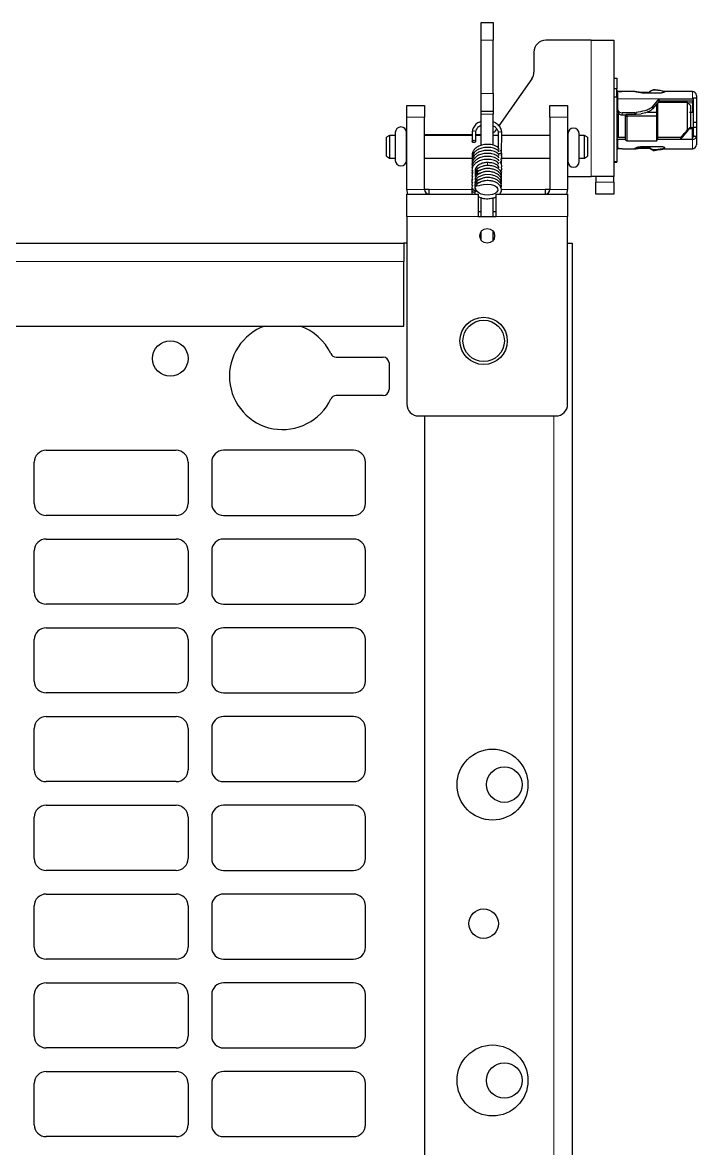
# Model space of a CAD drawing. Header units: millimetres. Extents: x -287 to 523, y -14 to 1990.
# Drawn here: x 365.7 to 479.7, y 1695.3 to 1885.6 of the extents above; entities that cross this region are included whole.
import ezdxf

# ---------------------------------------------------------------- set-up
doc = ezdxf.new("R2010")
doc.units = ezdxf.units.MM

msp = doc.modelspace()

# ---------------------------------------------------------------- linework, layer by layer
at = {"color": 7, "linetype": 'Continuous', "lineweight": 25}
for p, q in [((443.27, 1885.56), (445.27, 1885.56)), ((443.27, 1882.56), (443.27, 1885.56)), ((445.27, 1885.56), (445.27, 1882.56)), ((443.27, 1873.56), (443.27, 1882.56)), ((445.27, 1873.56), (445.27, 1882.56)), ((461.87, 1882.56), (454.17, 1882.56)), ((461.87, 1882.56), (465.67, 1882.56)), ((465.67, 1882.56), (465.67, 1859.56)), ((452.17, 1880.56), (452.17, 1877.19)), ((451.81, 1876.05), (446.25, 1868.1)), ((465.67, 1876.16), (466.17, 1876.16)), ((465.67, 1876.14), (466.17, 1876.14)), ((466.17, 1876.14), (466.17, 1876.16)), ((466.17, 1876.14), (466.17, 1874.34)), ((443.27, 1870.56), (443.27, 1873.56)), ((445.27, 1873.56), (445.27, 1870.56)), ((466.17, 1874.34), (465.67, 1874.34)), ((466.17, 1872.93), (465.67, 1872.93)), ((466.17, 1872.93), (466.17, 1874.34)), ((466.17, 1872.93), (466.17, 1862.08)), ((466.62, 1873.91), (466.37, 1873.91)), ((466.62, 1873.9), (466.37, 1873.9)), ((466.37, 1870.82), (466.37, 1872.67)), ((467.14, 1873.91), (466.65, 1873.91)), ((469.27, 1873.91), (467.14, 1873.91)), ((469.3, 1873.91), (469.27, 1873.91)), ((469.27, 1873.91), (469.3, 1873.91)), ((469.27, 1873.91), (469.27, 1873.91)), ((470.47, 1873.8), (471.67, 1873.8)), ((470.47, 1873.7), (473.77, 1873.7)), ((472.22, 1871.33), (473.37, 1872.67)), ((473.33, 1874.06), (473.18, 1874.09)), ((473.37, 1872.29), (473.37, 1872.67)), ((473.37, 1872.67), (478.97, 1872.67)), ((478.97, 1873.91), (474.27, 1873.91)), ((474.27, 1873.88), (474.27, 1873.91)), ((474.27, 1873.88), (474.27, 1873.82)), ((479.17, 1872.86), (479.67, 1872.86)), ((479.17, 1868.71), (479.17, 1872.86)), ((479.67, 1873.21), (479.67, 1872.86)), ((479.67, 1872.86), (479.67, 1868.71)), ((430.67, 1871.56), (433.67, 1871.56)), ((430.67, 1869.56), (430.67, 1871.56)), ((433.67, 1871.56), (433.67, 1869.56)), ((454.87, 1869.56), (454.87, 1871.56)), ((454.87, 1871.56), (457.87, 1871.56)), ((457.87, 1871.56), (457.87, 1869.56)), ((466.37, 1872.06), (466.17, 1872.06)), ((466.37, 1870.45), (466.37, 1870.82)), ((473.37, 1872.29), (472.22, 1870.96)), ((472.96, 1870.43), (472.96, 1871.81)), ((473.07, 1871.97), (473.07, 1870.25)), ((478.17, 1872.06), (473.17, 1872.06)), ((478.97, 1872.29), (473.37, 1872.29)), ((478.67, 1871.56), (478.17, 1872.06)), ((478.17, 1867.42), (478.17, 1872.06)), ((478.67, 1871.56), (478.67, 1867.76)), ((478.97, 1871.7), (478.97, 1871.09)), ((430.67, 1857.36), (430.67, 1869.56)), ((433.67, 1857.36), (433.67, 1869.56)), ((443.27, 1870.56), (445.27, 1870.56)), ((443.27, 1870.06), (443.27, 1870.56)), ((443.27, 1864.81), (443.27, 1870.06)), ((445.27, 1870.56), (445.27, 1870.06)), ((445.27, 1864.85), (445.27, 1870.06)), ((454.87, 1869.56), (454.87, 1857.36)), ((457.87, 1869.56), (457.87, 1857.36)), ((466.17, 1869.98), (466.47, 1870.01)), ((466.64, 1870.08), (466.47, 1870.03)), ((466.47, 1866.15), (466.47, 1870.03)), ((469.27, 1870.32), (467.12, 1870.32)), ((467.12, 1869.95), (467.67, 1869.95)), ((467.67, 1869.97), (467.87, 1870.07)), ((467.67, 1869.68), (467.67, 1869.97)), ((467.67, 1869.68), (467.87, 1869.78)), ((467.67, 1865.7), (467.67, 1869.68)), ((467.87, 1870.07), (467.87, 1869.78)), ((467.87, 1870.07), (469.27, 1870.07)), ((467.87, 1869.78), (467.87, 1865.57)), ((467.87, 1869.78), (472.96, 1869.78)), ((469.47, 1870.07), (470.31, 1870.13)), ((471.36, 1870.43), (472.96, 1870.43)), ((472.96, 1869.78), (472.96, 1870.43)), ((472.96, 1870.43), (473.07, 1870.25)), ((472.96, 1865.57), (472.96, 1869.78)), ((472.96, 1869.78), (473.07, 1869.61)), ((473.07, 1870.25), (473.07, 1869.61)), ((473.07, 1869.61), (473.07, 1865.8)), ((478.97, 1870.34), (478.47, 1870.34)), ((428.73, 1866.97), (428.73, 1862.27)), ((430.63, 1862.27), (430.63, 1866.97)), ((441.75, 1867.04), (441.73, 1865.48)), ((442.33, 1865.47), (442.35, 1867.04)), ((445.89, 1867.58), (445.77, 1867.42)), ((446.14, 1866.9), (446.12, 1864.4)), ((446.71, 1863.51), (446.74, 1866.9)), ((478.47, 1867.79), (478.47, 1867.64)), ((478.97, 1867.79), (478.47, 1867.79)), ((478.47, 1867.64), (478.97, 1867.64)), ((478.97, 1867.64), (478.97, 1867.79)), ((479.17, 1868.71), (479.67, 1868.71)), ((479.17, 1867.9), (479.17, 1868.71)), ((479.17, 1867.9), (479.67, 1867.9)), ((479.17, 1866.28), (479.17, 1867.9)), ((479.67, 1868.71), (479.67, 1867.9)), ((479.67, 1867.9), (479.67, 1866.28)), ((427.72, 1866.46), (427.22, 1866.17)), ((427.22, 1862.95), (427.22, 1866.17)), ((428.73, 1866.46), (427.72, 1866.46)), ((427.72, 1866.46), (427.72, 1862.66)), ((430.67, 1866.46), (430.63, 1866.46)), ((441.74, 1866.56), (433.67, 1866.56)), ((441.74, 1866.46), (433.67, 1866.46)), ((443.27, 1866.56), (442.34, 1866.56)), ((443.27, 1866.46), (442.34, 1866.46)), ((446.14, 1866.46), (445.27, 1866.46)), ((454.87, 1866.46), (446.74, 1866.46)), ((457.92, 1866.46), (457.87, 1866.46)), ((457.92, 1866.76), (457.92, 1862.06)), ((459.82, 1862.06), (459.82, 1866.76)), ((460.72, 1866.46), (459.82, 1866.46)), ((461.22, 1866.17), (460.72, 1866.46)), ((460.72, 1862.66), (460.72, 1866.46)), ((461.22, 1866.17), (461.22, 1862.95)), ((467.67, 1866.15), (466.37, 1866.15)), ((466.37, 1865.82), (467.67, 1865.82)), ((467.67, 1865.7), (467.87, 1865.57)), ((467.87, 1865.57), (472.96, 1865.57)), ((472.96, 1865.57), (473.07, 1865.8)), ((476.97, 1866.15), (473.07, 1866.15)), ((473.07, 1865.82), (476.97, 1865.82)), ((476.97, 1866.15), (476.97, 1865.82)), ((476.97, 1865.82), (478.97, 1865.82)), ((478.97, 1866.15), (478.97, 1866.81)), ((479.67, 1866.28), (479.17, 1866.28)), ((479.67, 1866.28), (479.67, 1864.91)), ((446.73, 1863.33), (446.69, 1863.74)), ((446.73, 1863.26), (446.73, 1863.33)), ((466.62, 1864.29), (466.37, 1864.29)), ((466.62, 1864.23), (466.37, 1864.23)), ((466.62, 1864.21), (466.37, 1864.21)), ((467.14, 1864.21), (469.27, 1864.21)), ((467.17, 1864.22), (467.17, 1864.22)), ((469.27, 1864.27), (469.27, 1864.21)), ((470.47, 1864.6), (473.77, 1864.6)), ((470.47, 1864.42), (471.5, 1864.42)), ((470.47, 1864.32), (471.68, 1864.32)), ((471.34, 1864.53), (471.34, 1864.53)), ((471.38, 1864.6), (471.35, 1864.54)), ((472.2, 1864.03), (471.75, 1864.28)), ((474.27, 1864.43), (474.27, 1864.33)), ((474.27, 1864.21), (474.27, 1864.33)), ((474.27, 1864.21), (478.97, 1864.21)), ((427.22, 1862.95), (427.72, 1862.66)), ((427.72, 1862.66), (428.73, 1862.66)), ((430.63, 1862.66), (430.67, 1862.66)), ((433.67, 1862.66), (441.76, 1862.66)), ((446.67, 1861.62), (446.68, 1862.19)), ((446.68, 1862.66), (454.87, 1862.66)), ((457.87, 1862.66), (457.92, 1862.66)), ((459.82, 1862.66), (460.72, 1862.66)), ((460.72, 1862.66), (461.22, 1862.95)), ((465.67, 1862.08), (466.17, 1862.08)), ((465.67, 1861.98), (466.17, 1861.98)), ((465.67, 1861.96), (466.17, 1861.96)), ((466.17, 1862.08), (466.17, 1861.98)), ((466.17, 1861.98), (466.17, 1861.96)), ((442.51, 1860.7), (442.37, 1860.89)), ((457.87, 1859.56), (461.87, 1859.56)), ((465.67, 1859.56), (461.87, 1859.56)), ((462.67, 1859.56), (462.67, 1858.56)), ((465.67, 1858.56), (465.67, 1859.56)), ((434.47, 1857.36), (433.67, 1857.36)), ((434.47, 1856.56), (434.47, 1857.36)), ((441.78, 1857.59), (441.68, 1857.18)), ((442.28, 1857.13), (442.33, 1857.34)), ((454.07, 1857.36), (454.07, 1856.56)), ((454.87, 1857.36), (454.07, 1857.36)), ((462.67, 1856.56), (462.67, 1858.56)), ((465.67, 1858.56), (465.67, 1856.56)), ((430.67, 1852.76), (430.67, 1856.56)), ((430.67, 1856.56), (442.77, 1856.56)), ((441.68, 1857.18), (441.67, 1857.12)), ((442.27, 1857.07), (442.28, 1857.13)), ((442.77, 1856.56), (442.77, 1852.76)), ((443.27, 1852.76), (443.27, 1855.95)), ((445.27, 1852.76), (445.27, 1855.92)), ((445.77, 1856.56), (457.87, 1856.56)), ((445.77, 1852.76), (445.77, 1856.56)), ((457.87, 1856.56), (457.87, 1852.76)), ((465.67, 1856.56), (462.67, 1856.56)), ((443.27, 1853.56), (442.77, 1853.56)), ((445.77, 1853.56), (445.27, 1853.56)), ((430.67, 1852.76), (430.67, 1821.06)), ((442.77, 1852.76), (445.77, 1852.76)), ((457.87, 1821.06), (457.87, 1852.76)), ((443.27, 1848.76), (443.27, 1850.26)), ((445.27, 1848.76), (445.27, 1850.26)), ((301.17, 1848.27), (430.17, 1848.27)), ((430.17, 1848.27), (430.17, 1845.17)), ((430.67, 1848.26), (430.17, 1848.26)), ((457.87, 1848.26), (458.67, 1848.26)), ((458.67, 1848.26), (458.67, 165.26)), ((430.17, 1834.27), (430.17, 1845.17)), ((301.17, 1834.27), (430.17, 1834.27)), ((418.72, 1829.02), (426.67, 1829.02)), ((427.67, 1828.02), (427.67, 1823.52)), ((426.67, 1822.52), (418.72, 1822.52)), ((432.67, 1819.06), (455.87, 1819.06)), ((433.67, 1819.06), (433.67, 165.26)), ((369.67, 1813.26), (391.67, 1813.26)), ((421.67, 1813.26), (399.67, 1813.26)), ((367.67, 1804.26), (367.67, 1811.26)), ((393.67, 1811.26), (393.67, 1804.26)), ((397.67, 1811.26), (397.67, 1804.26)), ((423.67, 1804.26), (423.67, 1811.26)), ((391.67, 1802.26), (369.67, 1802.26)), ((399.67, 1802.26), (421.67, 1802.26)), ((369.67, 1798.26), (391.67, 1798.26)), ((421.67, 1798.26), (399.67, 1798.26)), ((367.67, 1789.26), (367.67, 1796.26)), ((393.67, 1796.26), (393.67, 1789.26)), ((397.67, 1796.26), (397.67, 1789.26)), ((423.67, 1789.26), (423.67, 1796.26)), ((391.67, 1787.26), (369.67, 1787.26)), ((399.67, 1787.26), (421.67, 1787.26)), ((369.67, 1783.26), (391.67, 1783.26)), ((421.67, 1783.26), (399.67, 1783.26)), ((367.67, 1774.26), (367.67, 1781.26)), ((393.67, 1781.26), (393.67, 1774.26)), ((397.67, 1781.26), (397.67, 1774.26)), ((423.67, 1774.26), (423.67, 1781.26)), ((391.67, 1772.26), (369.67, 1772.26)), ((399.67, 1772.26), (421.67, 1772.26)), ((369.67, 1768.26), (391.67, 1768.26)), ((421.67, 1768.26), (399.67, 1768.26)), ((367.67, 1759.26), (367.67, 1766.26)), ((393.67, 1766.26), (393.67, 1759.26)), ((397.67, 1766.26), (397.67, 1759.26)), ((423.67, 1759.26), (423.67, 1766.26)), ((391.67, 1757.26), (369.67, 1757.26)), ((399.67, 1757.26), (421.67, 1757.26)), ((369.67, 1753.26), (391.67, 1753.26)), ((421.67, 1753.26), (399.67, 1753.26)), ((367.67, 1744.26), (367.67, 1751.26)), ((393.67, 1751.26), (393.67, 1744.26)), ((397.67, 1751.26), (397.67, 1744.26)), ((423.67, 1744.26), (423.67, 1751.26)), ((391.67, 1742.26), (369.67, 1742.26)), ((399.67, 1742.26), (421.67, 1742.26)), ((369.67, 1738.26), (391.67, 1738.26)), ((421.67, 1738.26), (399.67, 1738.26)), ((367.67, 1729.26), (367.67, 1736.26)), ((393.67, 1736.26), (393.67, 1729.26)), ((397.67, 1736.26), (397.67, 1729.26)), ((423.67, 1729.26), (423.67, 1736.26)), ((391.67, 1727.26), (369.67, 1727.26)), ((399.67, 1727.26), (421.67, 1727.26)), ((369.67, 1723.26), (391.67, 1723.26)), ((421.67, 1723.26), (399.67, 1723.26)), ((367.67, 1714.26), (367.67, 1721.26)), ((393.67, 1721.26), (393.67, 1714.26)), ((397.67, 1721.26), (397.67, 1714.26)), ((423.67, 1714.26), (423.67, 1721.26)), ((391.67, 1712.26), (369.67, 1712.26)), ((399.67, 1712.26), (421.67, 1712.26)), ((369.67, 1708.26), (391.67, 1708.26)), ((421.67, 1708.26), (399.67, 1708.26)), ((367.67, 1699.26), (367.67, 1706.26)), ((393.67, 1706.26), (393.67, 1699.26)), ((397.67, 1706.26), (397.67, 1699.26)), ((423.67, 1699.26), (423.67, 1706.26)), ((391.67, 1697.26), (369.67, 1697.26)), ((399.67, 1697.26), (421.67, 1697.26))]:
    msp.add_line(p, q, dxfattribs=at)
at = {"color": 8, "linetype": 'Continuous', "lineweight": 18}
for p, q in [((445.27, 1882.56), (443.27, 1882.56)), ((461.87, 1882.56), (461.87, 1859.56)), ((443.27, 1873.56), (445.27, 1873.56)), ((466.37, 1873.9), (466.37, 1872.67)), ((466.37, 1872.67), (473.37, 1872.67)), ((466.62, 1873.9), (466.62, 1873.91)), ((470.47, 1873.8), (470.47, 1873.7)), ((471.75, 1873.84), (471.83, 1873.7)), ((478.97, 1872.67), (478.97, 1873.91)), ((472.22, 1870.96), (472.22, 1871.33)), ((478.97, 1871.97), (478.26, 1871.97)), ((478.97, 1871.97), (478.97, 1872.29)), ((433.67, 1869.56), (430.67, 1869.56)), ((445.27, 1870.06), (443.27, 1870.06)), ((457.87, 1869.56), (454.87, 1869.56)), ((467.12, 1870.32), (467.12, 1869.95)), ((469.27, 1870.07), (469.27, 1870.32)), ((469.47, 1870.34), (469.47, 1870.07)), ((466.37, 1865.82), (466.37, 1864.29)), ((478.97, 1864.21), (478.97, 1865.82)), ((446.24, 1863.17), (446.28, 1863.15)), ((466.37, 1864.23), (466.37, 1864.21)), ((466.62, 1864.23), (466.62, 1864.29)), ((470.47, 1864.6), (470.47, 1864.42)), ((433.67, 1857.36), (430.67, 1857.36)), ((441.71, 1857.36), (434.47, 1857.36)), ((454.07, 1857.36), (446.67, 1857.36)), ((454.87, 1857.36), (457.87, 1857.36)), ((462.67, 1858.56), (465.67, 1858.56)), ((441.96, 1856.58), (442.07, 1856.56)), ((442.77, 1852.76), (430.67, 1852.76)), ((457.87, 1852.76), (445.77, 1852.76)), ((301.17, 1845.17), (430.17, 1845.17)), ((455.57, 1819.06), (455.57, 165.26))]:
    msp.add_line(p, q, dxfattribs=at)
at = {"color": 7, "linetype": 'Continuous', "lineweight": 25, "flags": 128}
for points in [[(478.97, 1872.67), (479.11, 1872.66), (479.17, 1872.64)], [(466.17, 1872.32), (466.24, 1872.3), (466.37, 1872.29)], [(479.17, 1871.58), (479.17, 1871.6), (479.16, 1871.62), (479.14, 1871.64), (479.11, 1871.66), (479.08, 1871.68), (479.05, 1871.69), (479.01, 1871.7), (478.97, 1871.7)], [(442.05, 1865.66), (442.16, 1865.64), (442.25, 1865.6), (442.32, 1865.53), (442.33, 1865.46), (442.3, 1865.39), (442.24, 1865.33), (442.14, 1865.3), (442.02, 1865.29), (441.91, 1865.3), (441.81, 1865.35), (441.75, 1865.41), (441.73, 1865.48), (441.76, 1865.55), (441.83, 1865.61), (441.93, 1865.65), (442.05, 1865.66)], [(466.17, 1866.13), (466.24, 1866.14), (466.37, 1866.15)], [(479.17, 1866.55), (479.17, 1866.52), (479.16, 1866.5), (479.14, 1866.48), (479.11, 1866.46), (479.08, 1866.45), (479.05, 1866.44), (479.01, 1866.43), (478.97, 1866.43)], [(446.31, 1863.42), (446.4, 1863.42), (446.51, 1863.45), (446.61, 1863.51), (446.67, 1863.59), (446.69, 1863.69), (446.67, 1863.77), (446.61, 1863.84), (446.51, 1863.89), (446.4, 1863.89), (446.4, 1863.89)], [(444.29, 1861.33), (444.29, 1861.37), (444.29, 1861.43)], [(446.61, 1858.07), (446.69, 1858.39), (446.47, 1858.98), (446.02, 1859.41), (445.57, 1859.64), (444.94, 1859.82), (444, 1859.85), (443.41, 1859.72), (442.77, 1859.41), (442.48, 1859.16), (442.27, 1858.83), (442.2, 1858.5), (442.23, 1858.26), (442.23, 1858.26)], [(430.67, 1857.36), (430.75, 1856.62), (430.76, 1856.56)], [(442.54, 1857.95), (442.94, 1858.03), (443.3, 1858.12), (443.64, 1858.2), (444.3, 1858.26), (444.97, 1858.19), (445.49, 1858.01), (445.83, 1857.78), (446.04, 1857.49), (446.05, 1857.15), (445.87, 1856.87), (445.61, 1856.68), (445.14, 1856.49), (444.45, 1856.38), (443.81, 1856.42), (443.25, 1856.57), (442.89, 1856.73), (442.55, 1856.99), (442.31, 1857.39), (442.31, 1857.39)], [(457.79, 1856.56), (457.8, 1856.62), (457.87, 1857.36)]]:
    msp.add_lwpolyline(points, dxfattribs=at)
at = {"color": 8, "linetype": 'Continuous', "lineweight": 18, "flags": 128}
for points in [[(441.75, 1867.04), (441.75, 1867.05), (441.78, 1867.12), (441.84, 1867.18), (441.94, 1867.22), (442.06, 1867.23)], [(442.06, 1867.23), (442.17, 1867.21), (442.27, 1867.17), (442.33, 1867.1), (442.35, 1867.04)], [(446.46, 1867.08), (446.34, 1867.07), (446.24, 1867.04), (446.17, 1866.98), (446.14, 1866.91), (446.14, 1866.9)], [(446.74, 1866.9), (446.73, 1866.96), (446.66, 1867.02), (446.57, 1867.07), (446.46, 1867.08)], [(441.82, 1856.56), (441.84, 1856.57), (441.96, 1856.58)]]:
    msp.add_lwpolyline(points, dxfattribs=at)
at = {"color": 7, "linetype": 'Continuous', "lineweight": 25}
for centre, radius in [((444.27, 1849.51), 1.25), ((443.67, 1831.76), 4), ((443.67, 1831.76), 3.5), ((390.67, 1828.77), 3), ((445.17, 1756.76), 6), ((447.17, 1756.76), 3), ((443.67, 1733.26), 2.5), ((445.17, 1706.76), 6), ((447.17, 1706.76), 3)]:
    msp.add_circle(centre, radius, dxfattribs=at)
for centre, radius, start, end in [((454.17, 1880.56), 2, 90, 180), ((450.17, 1877.19), 2, 325.008, 0), ((466.37, 1874.11), 0.2, 180.0002, 270.0002), ((466.37, 1874.1), 0.2, 180.0893, 270.0891), ((466.35, 1872.84), 0.18, 189.6369, 277.1443), ((478.97, 1873.21), 0.7, 0, 90), ((467.02, 1870.98), 0.665, 193.4486, 278.9562), ((478.99, 1872.12), 0.18, 9.6369, 97.1443), ((479, 1871.8), 0.177, 13.4486, 98.9562), ((467.02, 1870.61), 0.665, 193.4486, 278.9562), ((469.27, 1871.42), 1.1, 269.9618, 280.1433), ((429.68, 1866.97), 0.95, 0, 180), ((444.13, 1868.56), 2, 304.796, 325.008), ((458.87, 1866.76), 0.95, 0, 180), ((466.34, 1865.64), 0.177, 81.0438, 166.5514), ((479.07, 1866.43), 0.62, 261.0438, 346.5514), ((479, 1866.33), 0.177, 261.0438, 346.5514), ((466.37, 1864.1), 0.198, 89.5221, 179.514), ((466.37, 1864.03), 0.2, 89.9109, 179.9107), ((466.37, 1864.01), 0.2, 89.9998, 179.9998), ((478.97, 1864.91), 0.7, 270, 0), ((429.68, 1862.27), 0.95, 180, 0), ((458.87, 1862.06), 0.95, 180, 0), ((434.47, 1857.36), 0.8, 180, 270), ((454.07, 1857.36), 0.8, 270, 0), ((409.67, 1825.77), 9, 109.1881, 334.8493), ((409.67, 1825.77), 9, 25.1507, 70.8119), ((418.72, 1830.02), 1, 205.1507, 270), ((426.67, 1828.02), 1, 0, 90), ((426.67, 1823.52), 1, 270, 360), ((418.72, 1821.52), 1, 90, 154.8493), ((432.67, 1821.06), 2, 180, 270), ((455.87, 1821.06), 2, 270, 0), ((369.67, 1811.26), 2, 90, 180), ((391.67, 1811.26), 2, 0, 90), ((399.67, 1811.26), 2, 90, 180), ((421.67, 1811.26), 2, 0, 90), ((369.67, 1804.26), 2, 180, 270), ((391.67, 1804.26), 2, 270, 0), ((399.67, 1804.26), 2, 180, 270), ((421.67, 1804.26), 2, 270, 0), ((369.67, 1796.26), 2, 90, 180), ((391.67, 1796.26), 2, 0, 90), ((399.67, 1796.26), 2, 90, 180), ((421.67, 1796.26), 2, 0, 90), ((369.67, 1789.26), 2, 180, 270), ((391.67, 1789.26), 2, 270, 0), ((399.67, 1789.26), 2, 180, 270), ((421.67, 1789.26), 2, 270, 0), ((369.67, 1781.26), 2, 90, 180), ((391.67, 1781.26), 2, 0, 90), ((399.67, 1781.26), 2, 90, 180), ((421.67, 1781.26), 2, 0, 90), ((369.67, 1774.26), 2, 180, 270), ((391.67, 1774.26), 2, 270, 0), ((399.67, 1774.26), 2, 180, 270), ((421.67, 1774.26), 2, 270, 0), ((369.67, 1766.26), 2, 90, 180), ((391.67, 1766.26), 2, 0, 90), ((399.67, 1766.26), 2, 90, 180), ((421.67, 1766.26), 2, 0, 90), ((369.67, 1759.26), 2, 180, 270), ((391.67, 1759.26), 2, 270, 0), ((399.67, 1759.26), 2, 180, 270), ((421.67, 1759.26), 2, 270, 0), ((369.67, 1751.26), 2, 90, 180), ((391.67, 1751.26), 2, 0, 90), ((399.67, 1751.26), 2, 90, 180), ((421.67, 1751.26), 2, 0, 90), ((369.67, 1744.26), 2, 180, 270), ((391.67, 1744.26), 2, 270, 0), ((399.67, 1744.26), 2, 180, 270), ((421.67, 1744.26), 2, 270, 0), ((369.67, 1736.26), 2, 90, 180), ((391.67, 1736.26), 2, 0, 90), ((399.67, 1736.26), 2, 90, 180), ((421.67, 1736.26), 2, 0, 90), ((369.67, 1729.26), 2, 180, 270), ((391.67, 1729.26), 2, 270, 0), ((399.67, 1729.26), 2, 180, 270), ((421.67, 1729.26), 2, 270, 0), ((369.67, 1721.26), 2, 90, 180), ((391.67, 1721.26), 2, 0, 90), ((399.67, 1721.26), 2, 90, 180), ((421.67, 1721.26), 2, 0, 90), ((369.67, 1714.26), 2, 180, 270), ((391.67, 1714.26), 2, 270, 0), ((399.67, 1714.26), 2, 180, 270), ((421.67, 1714.26), 2, 270, 0), ((369.67, 1706.26), 2, 90, 180), ((391.67, 1706.26), 2, 0, 90), ((399.67, 1706.26), 2, 90, 180), ((421.67, 1706.26), 2, 0, 90), ((369.67, 1699.26), 2, 180, 270), ((391.67, 1699.26), 2, 270, 0), ((399.67, 1699.26), 2, 180, 270), ((421.67, 1699.26), 2, 270, 0)]:
    msp.add_arc(centre, radius, start, end, dxfattribs=at)
at = {"color": 8, "linetype": 'Continuous', "lineweight": 18}
for centre, radius, start, end in [((446.51, 1863.35), 0.229, 291.7919, 352.7975), ((438.61, 1861.8), 5.71, 355.3711, 1.0159), ((441.95, 1857.13), 0.273, 182.9662, 275.045), ((441.95, 1857.19), 0.273, 182.9398, 275.0476), ((442.01, 1857.13), 0.269, 261.8434, 348.5152), ((442.01, 1857.19), 0.269, 261.9044, 347.8166)]:
    msp.add_arc(centre, radius, start, end, dxfattribs=at)
at = {"color": 7, "linetype": 'Continuous', "lineweight": 25}
msp.add_ellipse((469.27, 1870.25), major_axis=(0.75, 0), ratio=0.240455, start_param=4.712389, end_param=4.975032, dxfattribs=at)
for points, knots in [([(466.62, 1873.91), (466.68, 1873.91), (466.81, 1873.91), (466.95, 1873.91), (467, 1873.91), (467.02, 1873.91)], [0, 0, 0, 0, 0.409579, 0.819164, 1, 1, 1, 1]), ([(467.14, 1873.91), (467.14, 1873.91), (467.13, 1873.91), (467.06, 1873.91), (466.92, 1873.9), (466.77, 1873.9), (466.66, 1873.9), (466.62, 1873.9)], [0, 0, 0, 0, 0.019653, 0.287101, 0.5536557, 0.8206027, 1, 1, 1, 1]), ([(470.47, 1873.7), (470.34, 1873.7), (470.07, 1873.71), (469.71, 1873.77), (469.44, 1873.83), (469.29, 1873.89), (469.28, 1873.9), (469.27, 1873.91)], [0, 0, 0, 0, 0.213238, 0.42649, 0.63916, 0.849598, 1, 1, 1, 1]), ([(469.34, 1873.91), (469.39, 1873.9), (469.5, 1873.88), (469.81, 1873.84), (470.15, 1873.81), (470.38, 1873.8), (470.47, 1873.8)], [0, 0, 0, 0, 0.270612, 0.537, 0.805108, 1, 1, 1, 1]), ([(471.5, 1873.7), (471.52, 1873.71), (471.57, 1873.74), (471.66, 1873.79), (471.73, 1873.83), (471.75, 1873.84)], [0, 0, 0, 0, 0.230769, 0.769777, 1, 1, 1, 1]), ([(471.75, 1873.85), (471.7, 1873.82), (471.63, 1873.78), (471.57, 1873.74), (471.56, 1873.73)], [0, 0, 0, 0, 0.71129, 1, 1, 1, 1]), ([(472.73, 1874.16), (472.56, 1874.16), (472.2, 1874.16), (471.9, 1873.96), (471.75, 1873.85)], [0, 0, 0, 0, 0.481496, 1, 1, 1, 1]), ([(474.27, 1873.88), (473.77, 1874), (473.1, 1874.16), (472.21, 1874.16), (471.9, 1873.95), (471.75, 1873.84)], [0, 0, 0, 0, 0.587693, 0.790818, 1, 1, 1, 1]), ([(474.27, 1873.91), (473.89, 1873.97), (473.32, 1874.05), (472.72, 1874.18), (472.38, 1874.2), (472.24, 1874.12), (472.17, 1874.08)], [0, 0, 0, 0, 0.53039, 0.769058, 0.884473, 1, 1, 1, 1]), ([(474.27, 1873.82), (474.27, 1873.81), (474.26, 1873.79), (474.17, 1873.75), (474.04, 1873.72), (473.9, 1873.7), (473.81, 1873.7), (473.77, 1873.7)], [0, 0, 0, 0, 0.214373, 0.428779, 0.642592, 0.856666, 1, 1, 1, 1]), ([(466.17, 1871.29), (466.17, 1871.28), (466.18, 1871.27), (466.19, 1871.24), (466.23, 1871.22), (466.3, 1871.21), (466.35, 1871.2), (466.37, 1871.2)], [0, 0, 0, 0, 0.195302, 0.377541, 0.538909, 0.761383, 1, 1, 1, 1]), ([(472.22, 1871.33), (472.05, 1871.18), (471.7, 1870.88), (470.72, 1870.57), (469.95, 1870.43), (469.47, 1870.34)], [0, 0, 0, 0, 0.254027, 0.526591, 1, 1, 1, 1]), ([(472.22, 1870.96), (472.1, 1870.84), (471.85, 1870.62), (471.19, 1870.33), (470.65, 1870.21), (470.31, 1870.13)], [0, 0, 0, 0, 0.261809, 0.533628, 1, 1, 1, 1]), ([(478.97, 1871.97), (478.97, 1871.69), (478.97, 1871.19), (478.97, 1870.6), (478.97, 1870.34)], [0, 0, 0, 0, 0.559785, 1, 1, 1, 1]), ([(443.27, 1868.86), (443.01, 1868.75), (442.48, 1868.53), (441.96, 1867.93), (441.76, 1867.4), (441.75, 1867.11), (441.75, 1867.04)], [0, 0, 0, 0, 0.313755, 0.630402, 0.918755, 1, 1, 1, 1]), ([(446.74, 1866.9), (446.73, 1867.03), (446.71, 1867.41), (446.42, 1867.99), (445.91, 1868.51), (445.46, 1868.69), (445.27, 1868.76)], [0, 0, 0, 0, 0.173984, 0.477689, 0.784497, 1, 1, 1, 1]), ([(466.17, 1870.16), (466.17, 1870.15), (466.18, 1870.14), (466.19, 1870.12), (466.23, 1870.11), (466.31, 1870.12), (466.41, 1870.13), (466.48, 1870.15), (466.53, 1870.16)], [0, 0, 0, 0, 0.129275, 0.249903, 0.356716, 0.517646, 0.689604, 1, 1, 1, 1]), ([(442.35, 1867.04), (442.35, 1867.13), (442.38, 1867.4), (442.62, 1867.8), (442.97, 1868.12), (443.23, 1868.19), (443.27, 1868.2)], [0, 0, 0, 0, 0.187513, 0.58462, 0.925854, 1, 1, 1, 1]), ([(445.27, 1868.12), (445.42, 1868.03), (445.77, 1867.83), (446.08, 1867.39), (446.12, 1867.06), (446.14, 1866.9)], [0, 0, 0, 0, 0.289046, 0.64994, 1, 1, 1, 1]), ([(476.97, 1866.15), (477.25, 1866.43), (477.75, 1866.93), (478.25, 1867.53), (478.47, 1867.79)], [0, 0, 0, 0, 0.559868, 1, 1, 1, 1]), ([(476.97, 1865.82), (477.25, 1866.13), (477.75, 1866.69), (478.25, 1867.35), (478.47, 1867.64)], [0, 0, 0, 0, 0.5599109, 1, 1, 1, 1]), ([(478.97, 1865.82), (478.97, 1866.13), (478.97, 1866.69), (478.97, 1867.35), (478.97, 1867.64)], [0, 0, 0, 0, 0.559866, 1, 1, 1, 1]), ([(446.27, 1864.05), (446.27, 1864.12), (446.26, 1864.34), (445.98, 1864.58), (445.57, 1864.78), (444.99, 1864.94), (444.24, 1865.01), (443.38, 1864.88), (442.68, 1864.6), (442.14, 1864.2), (441.79, 1863.68), (441.67, 1863.21), (441.77, 1862.96), (441.79, 1862.92)], [0, 0, 0, 0, 0.051623, 0.143227, 0.224349, 0.291572, 0.411166, 0.533116, 0.642072, 0.739409, 0.850657, 0.973952, 1, 1, 1, 1]), ([(446.25, 1863.1), (446.25, 1863.16), (446.23, 1863.34), (445.96, 1863.56), (445.55, 1863.76), (444.97, 1863.92), (444.22, 1863.99), (443.37, 1863.86), (442.66, 1863.58), (442.12, 1863.18), (441.78, 1862.65), (441.66, 1862.19), (441.76, 1861.94), (441.78, 1861.9)], [0, 0, 0, 0, 0.035504, 0.128793, 0.211362, 0.279755, 0.40161, 0.525783, 0.636647, 0.735831, 0.849127, 0.974607, 1, 1, 1, 1]), ([(446.23, 1862.69), (446.23, 1862.71), (446.21, 1862.86), (445.95, 1863.05), (445.54, 1863.25), (444.96, 1863.41), (444.21, 1863.48), (443.36, 1863.35), (442.66, 1863.07), (442.11, 1862.67), (441.77, 1862.14), (441.65, 1861.67), (441.76, 1861.43), (441.78, 1861.39)], [0, 0, 0, 0, 0.014056, 0.109484, 0.193924, 0.263851, 0.388535, 0.515545, 0.628903, 0.730393, 0.846289, 0.974604, 1, 1, 1, 1]), ([(446.25, 1863.68), (446.24, 1863.71), (446.23, 1863.87), (445.97, 1864.07), (445.56, 1864.27), (444.98, 1864.43), (444.23, 1864.5), (443.38, 1864.37), (442.67, 1864.09), (442.13, 1863.69), (441.78, 1863.16), (441.66, 1862.7), (441.77, 1862.45), (441.79, 1862.41)], [0, 0, 0, 0, 0.019159, 0.113964, 0.197897, 0.267436, 0.39124, 0.51744, 0.630154, 0.730921, 0.846057, 0.973618, 1, 1, 1, 1]), ([(446.54, 1862.39), (446.6, 1862.46), (446.78, 1862.72), (446.73, 1863.01), (446.69, 1863.22)], [0, 0, 0, 0, 0.278002, 1, 1, 1, 1]), ([(446.71, 1863.11), (446.71, 1863.11), (446.71, 1863.12), (446.72, 1863.14), (446.72, 1863.18), (446.73, 1863.23), (446.73, 1863.26)], [0, 0, 0, 0, 0.033007, 0.16043, 0.372996, 1, 1, 1, 1]), ([(466.62, 1864.29), (466.68, 1864.29), (466.81, 1864.29), (466.97, 1864.27), (467.1, 1864.25), (467.16, 1864.24), (467.17, 1864.23), (467.17, 1864.22)], [0, 0, 0, 0, 0.2143929, 0.4287887, 0.6430611, 0.8568545, 1, 1, 1, 1]), ([(467.17, 1864.22), (467.17, 1864.21), (467.15, 1864.21), (467.06, 1864.22), (466.92, 1864.22), (466.77, 1864.23), (466.66, 1864.23), (466.62, 1864.23)], [0, 0, 0, 0, 0.214305, 0.42865, 0.642279, 0.856223, 1, 1, 1, 1]), ([(469.27, 1864.27), (469.28, 1864.29), (469.31, 1864.34), (469.51, 1864.44), (469.81, 1864.53), (470.15, 1864.59), (470.38, 1864.59), (470.47, 1864.6)], [0, 0, 0, 0, 0.212833, 0.42585, 0.635542, 0.846587, 1, 1, 1, 1]), ([(470.47, 1864.42), (470.34, 1864.42), (470.07, 1864.41), (469.71, 1864.36), (469.44, 1864.29), (469.29, 1864.24), (469.28, 1864.22), (469.27, 1864.22)], [0, 0, 0, 0, 0.213238, 0.42649, 0.63916, 0.849598, 1, 1, 1, 1]), ([(469.3, 1864.22), (469.31, 1864.22), (469.33, 1864.21), (469.51, 1864.25), (469.81, 1864.29), (470.15, 1864.32), (470.38, 1864.32), (470.47, 1864.32)], [0, 0, 0, 0, 0.132621, 0.367345, 0.598403, 0.830955, 1, 1, 1, 1]), ([(471.75, 1864.34), (471.7, 1864.36), (471.6, 1864.42), (471.48, 1864.48), (471.39, 1864.52), (471.35, 1864.54), (471.35, 1864.54), (471.34, 1864.53)], [0, 0, 0, 0, 0.225867, 0.451734, 0.677598, 0.903479, 1, 1, 1, 1]), ([(471.34, 1864.53), (471.35, 1864.53), (471.36, 1864.52), (471.43, 1864.47), (471.55, 1864.4), (471.66, 1864.33), (471.73, 1864.3), (471.75, 1864.28)], [0, 0, 0, 0, 0.225883, 0.451767, 0.67765, 0.903524, 1, 1, 1, 1]), ([(474.27, 1864.33), (473.77, 1864.2), (473.1, 1864.04), (472.21, 1864.03), (471.9, 1864.23), (471.75, 1864.34)], [0, 0, 0, 0, 0.587693, 0.790818, 1, 1, 1, 1]), ([(472.73, 1863.96), (472.56, 1863.96), (472.2, 1863.96), (471.9, 1864.17), (471.75, 1864.28)], [0, 0, 0, 0, 0.480704, 1, 1, 1, 1]), ([(472.17, 1864.05), (472.23, 1864.01), (472.32, 1863.96), (472.47, 1863.93), (472.7, 1863.94), (473.3, 1864.08), (473.87, 1864.16), (474.27, 1864.21)], [0, 0, 0, 0, 0.11325, 0.16898, 0.224646, 0.455828, 1, 1, 1, 1]), ([(473.77, 1864.6), (473.83, 1864.6), (473.94, 1864.59), (474.09, 1864.56), (474.2, 1864.51), (474.26, 1864.47), (474.27, 1864.44), (474.27, 1864.43)], [0, 0, 0, 0, 0.214445, 0.428893, 0.643239, 0.857188, 1, 1, 1, 1]), ([(446.22, 1862.18), (446.22, 1862.2), (446.2, 1862.36), (445.94, 1862.54), (445.53, 1862.75), (444.95, 1862.9), (444.2, 1862.97), (443.35, 1862.84), (442.65, 1862.55), (442.11, 1862.15), (441.77, 1861.62), (441.65, 1861.16), (441.75, 1860.91), (441.77, 1860.87)], [0, 0, 0, 0, 0.014192, 0.1096723, 0.1941358, 0.2640665, 0.3888515, 0.5159204, 0.6292914, 0.7308673, 0.8468285, 0.9751702, 1, 1, 1, 1]), ([(446.22, 1861.67), (446.21, 1861.69), (446.19, 1861.85), (445.94, 1862.04), (445.53, 1862.24), (444.94, 1862.39), (444.19, 1862.46), (443.34, 1862.33), (442.64, 1862.04), (442.1, 1861.64), (441.75, 1861.11), (441.65, 1860.59), (441.79, 1860.29), (441.83, 1860.19)], [0, 0, 0, 0, 0.013838, 0.106098, 0.187691, 0.25523, 0.37584, 0.498614, 0.608114, 0.706295, 0.818347, 0.94232, 1, 1, 1, 1]), ([(444.34, 1861.37), (444.23, 1861.38), (443.93, 1861.4), (443.39, 1861.25), (442.86, 1861.02), (442.48, 1860.7), (442.26, 1860.37), (442.2, 1860.01), (442.23, 1859.86), (442.25, 1859.79)], [0, 0, 0, 0, 0.0910595, 0.2687587, 0.4819577, 0.604102, 0.7340945, 0.8668591, 1, 1, 1, 1]), ([(444.32, 1861.9), (444.22, 1861.9), (443.93, 1861.9), (443.4, 1861.77), (442.87, 1861.53), (442.49, 1861.21), (442.27, 1860.88), (442.2, 1860.53), (442.24, 1860.37), (442.25, 1860.3)], [0, 0, 0, 0, 0.082802, 0.261935, 0.476734, 0.599823, 0.730842, 0.864675, 1, 1, 1, 1]), ([(446.24, 1860.99), (446.23, 1861.07), (446.22, 1861.29), (445.94, 1861.53), (445.51, 1861.73), (444.97, 1861.88), (444.56, 1861.88), (444.31, 1861.88)], [0, 0, 0, 0, 0.1392, 0.370769, 0.575509, 0.744946, 1, 1, 1, 1]), ([(446.63, 1859.6), (446.66, 1859.7), (446.76, 1860), (446.55, 1860.49), (446.11, 1860.92), (445.58, 1861.2), (445, 1861.38), (444.55, 1861.37), (444.34, 1861.37)], [0, 0, 0, 0, 0.119285, 0.343741, 0.533759, 0.675068, 0.845305, 1, 1, 1, 1]), ([(446.49, 1861.8), (446.56, 1861.9), (446.77, 1862.18), (446.72, 1862.5), (446.68, 1862.7)], [0, 0, 0, 0, 0.3513247, 1, 1, 1, 1]), ([(446.66, 1860.57), (446.66, 1860.58), (446.78, 1860.76), (446.72, 1860.97), (446.67, 1861.17)], [0, 0, 0, 0, 0.009906, 1, 1, 1, 1]), ([(446.67, 1861.08), (446.67, 1861.09), (446.78, 1861.27), (446.73, 1861.48), (446.67, 1861.68)], [0, 0, 0, 0, 0.002347, 1, 1, 1, 1]), ([(441.8, 1860.11), (441.76, 1859.99), (441.69, 1859.76), (441.67, 1859.5), (441.73, 1859.38), (441.73, 1859.37)], [0, 0, 0, 0, 0.488226, 0.963286, 1, 1, 1, 1]), ([(441.79, 1859.6), (441.76, 1859.48), (441.69, 1859.24), (441.67, 1858.99), (441.73, 1858.87), (441.73, 1858.86)], [0, 0, 0, 0, 0.491875, 0.965921, 1, 1, 1, 1]), ([(441.8, 1860.62), (441.77, 1860.5), (441.7, 1860.27), (441.68, 1860.02), (441.74, 1859.89), (441.74, 1859.88)], [0, 0, 0, 0, 0.484556, 0.960631, 1, 1, 1, 1]), ([(446.61, 1857.56), (446.64, 1857.67), (446.74, 1857.97), (446.52, 1858.46), (446.08, 1858.89), (445.54, 1859.17), (444.86, 1859.35), (444.1, 1859.39), (443.35, 1859.22), (442.83, 1858.97), (442.45, 1858.65), (442.23, 1858.32), (442.17, 1858.02), (442.2, 1857.9), (442.21, 1857.87)], [0, 0, 0, 0, 0.069497, 0.196044, 0.303025, 0.382755, 0.478797, 0.608371, 0.691134, 0.790644, 0.847604, 0.908183, 0.970018, 1, 1, 1, 1]), ([(446.62, 1858.58), (446.65, 1858.68), (446.75, 1858.99), (446.53, 1859.47), (446.1, 1859.9), (445.56, 1860.18), (444.88, 1860.37), (444.12, 1860.41), (443.37, 1860.24), (442.84, 1859.99), (442.46, 1859.67), (442.24, 1859.34), (442.22, 1859.12), (442.2, 1859.01)], [0, 0, 0, 0, 0.070564, 0.201164, 0.311648, 0.393898, 0.492983, 0.626755, 0.712209, 0.814846, 0.873622, 0.936154, 1, 1, 1, 1]), ([(446.62, 1859.09), (446.66, 1859.19), (446.75, 1859.5), (446.54, 1859.98), (446.1, 1860.41), (445.57, 1860.69), (444.89, 1860.88), (444.13, 1860.92), (443.38, 1860.75), (442.85, 1860.51), (442.47, 1860.19), (442.25, 1859.85), (442.22, 1859.63), (442.21, 1859.52)], [0, 0, 0, 0, 0.070023, 0.200692, 0.311274, 0.393554, 0.492675, 0.626544, 0.712065, 0.814728, 0.873532, 0.936104, 1, 1, 1, 1]), ([(442.54, 1860.14), (442.47, 1860.22), (442.29, 1860.43), (442.27, 1860.78), (442.42, 1860.99), (442.48, 1861.06)], [0, 0, 0, 0, 0.285258, 0.743549, 1, 1, 1, 1]), ([(442.35, 1860.47), (442.56, 1860.51), (442.86, 1860.56), (443.17, 1860.64), (443.26, 1860.66)], [0, 0, 0, 0, 0.687544, 1, 1, 1, 1]), ([(442.38, 1859.97), (442.57, 1860), (442.86, 1860.05), (443.16, 1860.12), (443.25, 1860.15)], [0, 0, 0, 0, 0.678733, 1, 1, 1, 1]), ([(442.77, 1860.42), (442.72, 1860.45), (442.67, 1860.48), (442.64, 1860.52), (442.63, 1860.53)], [0, 0, 0, 0, 0.8270869, 1, 1, 1, 1]), ([(442.77, 1859.91), (442.72, 1859.94), (442.66, 1859.97), (442.63, 1860.01), (442.63, 1860.01)], [0, 0, 0, 0, 0.816476, 1, 1, 1, 1]), ([(442.78, 1860.93), (442.73, 1860.96), (442.67, 1860.99), (442.65, 1861.02), (442.64, 1861.03)], [0, 0, 0, 0, 0.904349, 1, 1, 1, 1]), ([(446.65, 1860.05), (446.65, 1860.06), (446.77, 1860.25), (446.72, 1860.46), (446.66, 1860.66)], [0, 0, 0, 0, 0.032832, 1, 1, 1, 1]), ([(441.78, 1858.07), (441.74, 1857.95), (441.67, 1857.71), (441.66, 1857.42), (441.74, 1857.28), (441.75, 1857.24)], [0, 0, 0, 0, 0.451124, 0.8738, 1, 1, 1, 1]), ([(441.79, 1859.09), (441.75, 1858.97), (441.68, 1858.73), (441.66, 1858.48), (441.72, 1858.36), (441.73, 1858.35)], [0, 0, 0, 0, 0.495504, 0.968535, 1, 1, 1, 1]), ([(441.78, 1858.58), (441.74, 1858.46), (441.68, 1858.28), (441.69, 1858.09), (441.7, 1858.03)], [0, 0, 0, 0, 0.678953, 1, 1, 1, 1]), ([(441.79, 1857.58), (441.78, 1857.56), (441.76, 1857.51), (441.78, 1857.42), (441.85, 1857.33), (441.94, 1857.26), (442.02, 1857.24), (442.05, 1857.23)], [0, 0, 0, 0, 0.169071, 0.376804, 0.584536, 0.792268, 1, 1, 1, 1]), ([(446.34, 1856.56), (446.41, 1856.64), (446.66, 1856.88), (446.72, 1857.39), (446.52, 1857.95), (446.07, 1858.38), (445.53, 1858.66), (444.85, 1858.84), (444.09, 1858.88), (443.34, 1858.7), (442.82, 1858.46), (442.44, 1858.13), (442.23, 1857.81), (442.17, 1857.54), (442.19, 1857.45), (442.19, 1857.45)], [0, 0, 0, 0, 0.053515, 0.165942, 0.282271, 0.380581, 0.453889, 0.542191, 0.66128, 0.737344, 0.828846, 0.88121, 0.936892, 0.99372, 1, 1, 1, 1]), ([(442.24, 1858.92), (442.48, 1858.96), (442.8, 1859.01), (443.14, 1859.1), (443.23, 1859.12)], [0, 0, 0, 0, 0.722352, 1, 1, 1, 1]), ([(442.32, 1858.42), (442.53, 1858.46), (442.83, 1858.51), (443.13, 1858.59), (443.22, 1858.61)], [0, 0, 0, 0, 0.695789, 1, 1, 1, 1]), ([(441.67, 1857.12), (441.67, 1857.07), (441.66, 1856.97), (441.66, 1856.78), (441.65, 1856.63), (441.65, 1856.57), (441.65, 1856.56)], [0, 0, 0, 0, 0.316563, 0.651977, 0.974282, 1, 1, 1, 1]), ([(442.25, 1856.56), (442.25, 1856.62), (442.25, 1856.73), (442.26, 1856.91), (442.27, 1857.02), (442.27, 1857.06), (442.27, 1857.07)], [0, 0, 0, 0, 0.297399, 0.613964, 0.90469, 1, 1, 1, 1]), ([(442.77, 1856.14), (442.91, 1856.08), (443.31, 1855.89), (444.11, 1855.75), (444.93, 1855.82), (445.48, 1855.95), (445.7, 1856.08), (445.77, 1856.12)], [0, 0, 0, 0, 0.147798, 0.450802, 0.723836, 0.912515, 1, 1, 1, 1])]:
    msp.add_open_spline(points, degree=3, knots=knots, dxfattribs=at)
at = {"color": 8, "linetype": 'Continuous', "lineweight": 18}
msp.add_open_spline([(471.9, 1864.6), (471.89, 1864.58), (471.86, 1864.52), (471.81, 1864.44), (471.76, 1864.36), (471.75, 1864.34)], degree=3, knots=[0, 0, 0, 0, 0.157234, 0.682187, 1, 1, 1, 1], dxfattribs=at)
at = {"color": 7, "linetype": 'Continuous', "lineweight": 25}
msp.add_open_spline([(442.05, 1857.23), (442.09, 1857.22), (442.17, 1857.22), (442.26, 1857.26), (442.33, 1857.32), (442.36, 1857.41), (442.33, 1857.47), (442.32, 1857.51)], degree=3, dxfattribs=at)

doc.saveas('drawing.dxf')
